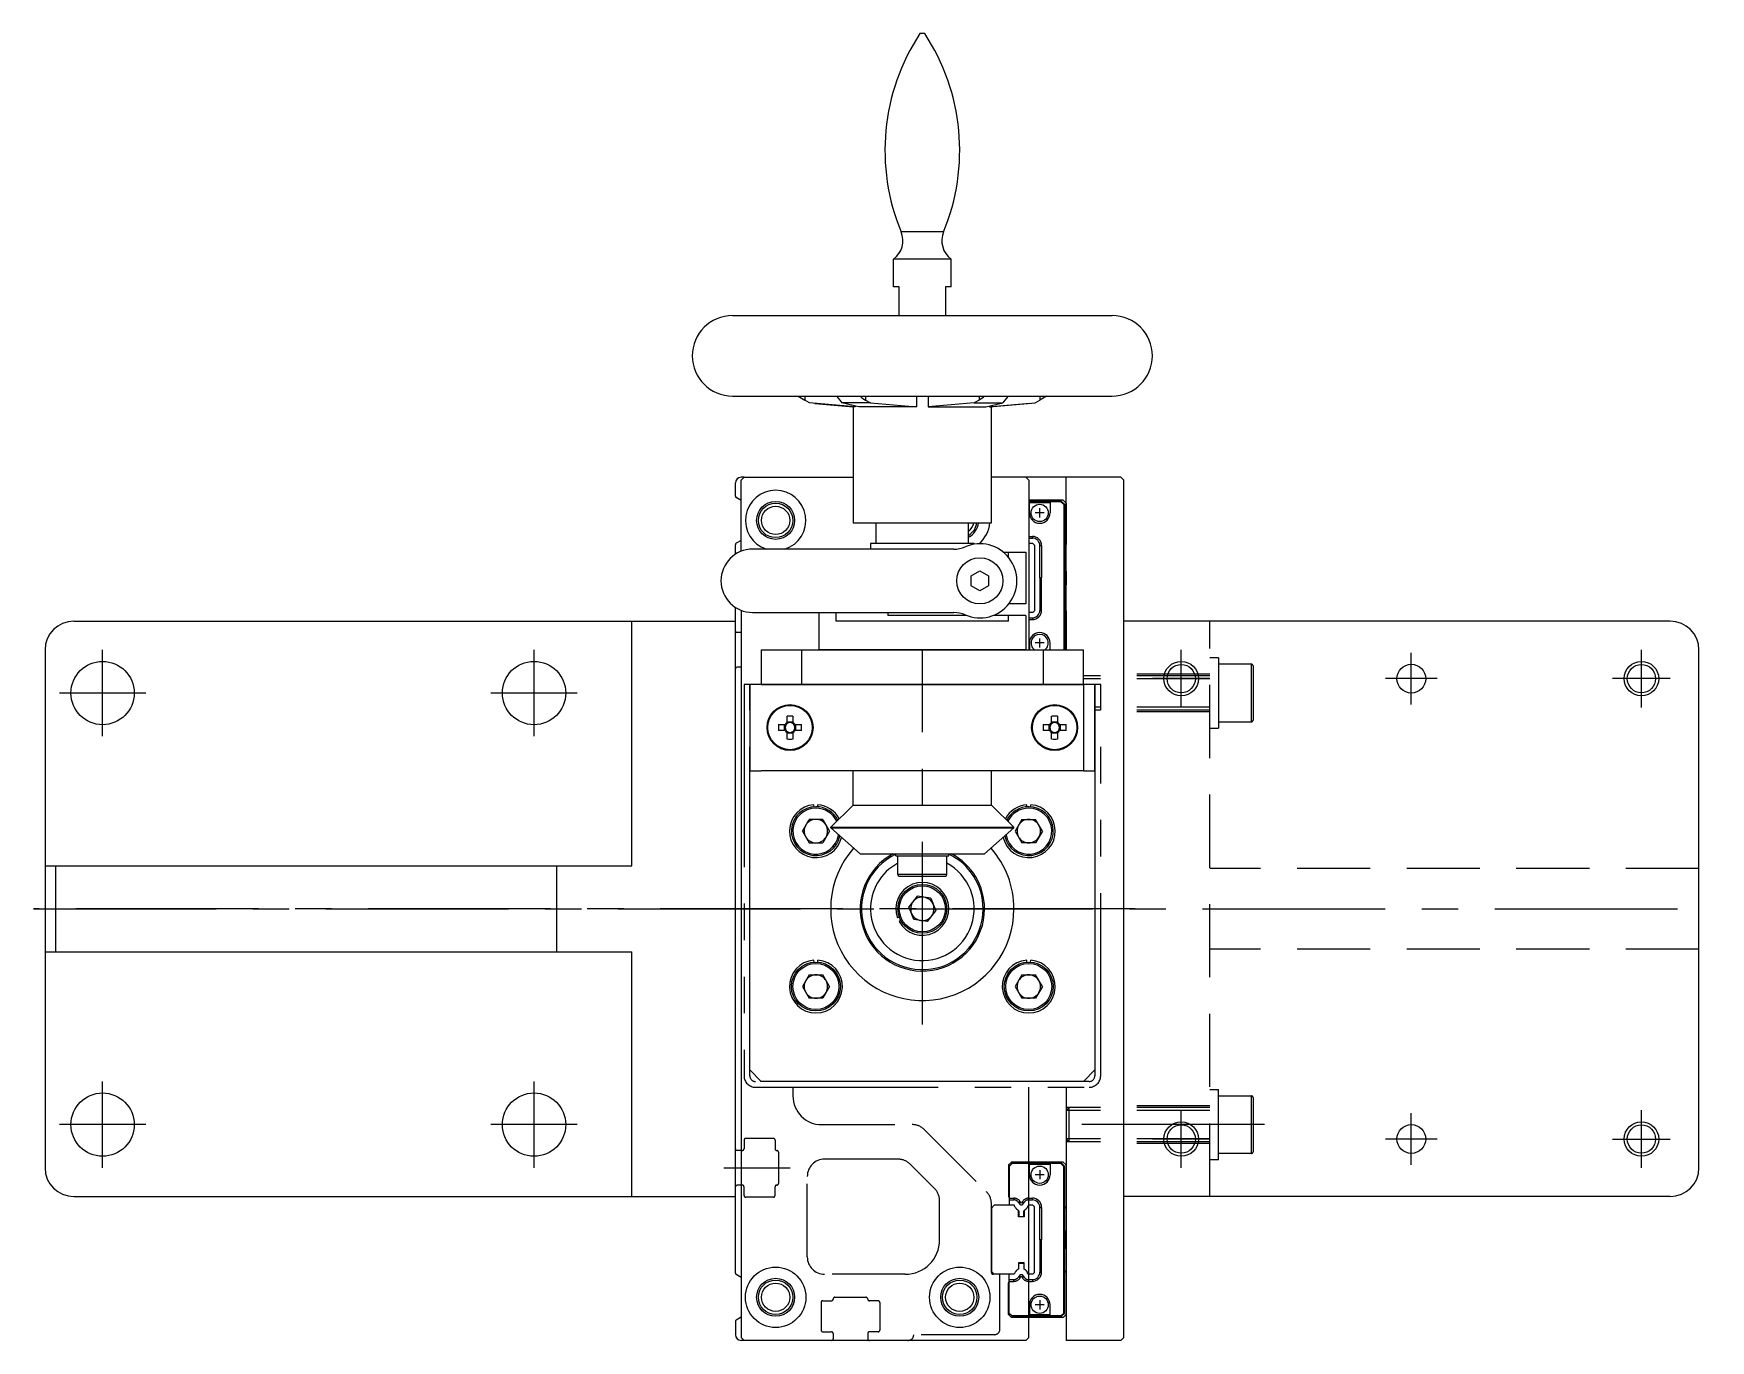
# Model space of a CAD drawing. Extents: x -62 to 551, y -16 to 598.
# Drawn here: x -2 to 289.5, y 370.5 to 597.6 of the extents above; entities that cross this region are included whole.
import ezdxf

# ---------------------------------------------------------------- set-up
doc = ezdxf.new("R2010")
doc.units = 0
for name, pattern in [('CENTER', [50.8, 31.75, -6.35, 6.35, -6.35]), ('DASHED', [19.05, 12.7, -6.35]), ('HIDDEN', [1.905, 1.27, -0.635]), ('PHANTOM', [63.5, 31.75, -6.35, 6.35, -6.35, 6.35, -6.35])]:
    doc.linetypes.add(name, pattern=pattern)
doc.layers.get('0').update_dxf_attribs({"linetype": 'CONTINUOUS'})
doc.layers.add('CENTER', color=1, linetype='CENTER')

msp = doc.modelspace()

# ---------------------------------------------------------------- linework, layer by layer
at = {"color": 7, "linetype": 'CONTINUOUS'}
for p, q in [((152.91, 597.6), (152.09, 597.6)), ((156.19, 563.13), (148.81, 563.13)), ((147.5, 553.6), (147.5, 558.39)), ((157.5, 558.39), (147.5, 558.39)), ((157.5, 553.6), (157.5, 558.39)), ((148.5, 553.6), (147.5, 553.6)), ((148.5, 548.6), (148.5, 553.6)), ((157.5, 553.6), (156.5, 553.6)), ((156.5, 553.6), (156.5, 548.6)), ((119.5, 548.6), (185.5, 548.6)), ((119.5, 534.6), (185.5, 534.6)), ((130.9, 534.6), (132.08, 533.91)), ((132.08, 534.6), (132.08, 533.91)), ((132.91, 533.42), (132.08, 533.91)), ((137.56, 534.6), (138.18, 533.91)), ((138.18, 533.91), (138.49, 533.42)), ((141.98, 534.32), (142.63, 533.91)), ((142.63, 534.6), (142.63, 533.91)), ((142.63, 533.91), (143.47, 533.42)), ((151.5, 534.6), (151.5, 532.73)), ((153.5, 534.6), (153.5, 532.73)), ((162.37, 533.91), (161.53, 533.42)), ((162.37, 534.6), (162.37, 533.91)), ((163.02, 534.32), (162.37, 533.91)), ((166.82, 533.91), (166.51, 533.42)), ((167.44, 534.6), (166.82, 533.91)), ((172.09, 533.42), (172.92, 533.91)), ((172.92, 534.6), (172.92, 533.91)), ((174.1, 534.6), (172.92, 533.91)), ((140.82, 532.73), (132.91, 533.42)), ((133.8, 533.34), (140.5, 532.73)), ((141.44, 532.73), (138.49, 533.42)), ((143.47, 533.42), (138.49, 533.42)), ((140.5, 532.74), (140.5, 512.6)), ((140.82, 532.73), (140.5, 532.73)), ((140.82, 532.88), (140.82, 532.73)), ((151.5, 532.73), (141.44, 532.73)), ((143.47, 533.42), (151.5, 532.73)), ((161.53, 533.42), (153.5, 532.73)), ((153.5, 532.73), (163.56, 532.73)), ((161.53, 533.42), (166.51, 533.42)), ((163.56, 532.73), (166.51, 533.42)), ((164.18, 532.73), (172.09, 533.42)), ((164.18, 532.88), (164.18, 532.73)), ((164.18, 532.73), (164.5, 532.73)), ((171.2, 533.34), (164.5, 532.73)), ((164.5, 512.6), (164.5, 532.73)), ((120, 517.21), (120, 519.5)), ((121.5, 520.5), (121, 520.5)), ((121, 520), (121.5, 520.5)), ((121, 507.63), (121, 520)), ((121.5, 520.5), (140.5, 520.5)), ((177.5, 520.5), (164.5, 520.5)), ((170.5, 520.5), (171, 520)), ((187, 520.5), (177.5, 520.5)), ((177.5, 490.5), (177.5, 520.5)), ((187, 520.5), (185.5, 520.5)), ((187.5, 520), (187, 520.5)), ((187.5, 520), (187, 520.5)), ((187.5, 371), (187.5, 520)), ((121, 516.46), (120.15, 516.95)), ((177, 516.5), (171, 516.5)), ((176.7, 516.3), (171, 516.3)), ((171.1, 516.25), (171, 516.25)), ((171.1, 514.3), (171.1, 516.25)), ((174.7, 516.05), (171.1, 516.05)), ((174.7, 516.25), (174.7, 514.3)), ((176.6, 516.25), (174.7, 516.25)), ((177.1, 515.75), (176.6, 516.25)), ((177.2, 515.8), (176.7, 516.3)), ((177.5, 516), (177, 516.5)), ((177.5, 516), (177.5, 508.8)), ((173.7, 514.3), (172.1, 514.3)), ((172.9, 513.5), (172.9, 515.1)), ((177.1, 515.75), (177.1, 490.5)), ((177.2, 515.8), (177.2, 490.5)), ((140.5, 512.6), (152.5, 512.6)), ((144.5, 509), (144.5, 512.6)), ((152.5, 512.6), (164.5, 512.6)), ((160.5, 509), (160.5, 512.6)), ((171.01, 510.23), (171.63, 510.23)), ((171.63, 509.93), (171.63, 510.23)), ((120, 507.11), (120, 508.78)), ((121, 509.53), (120.15, 509.04)), ((157.96, 508), (123, 508)), ((161.5, 509), (143.5, 509)), ((143.5, 509), (143.5, 508)), ((161.5, 509), (161.5, 508.86)), ((161.5, 509), (161.5, 508.86)), ((166.56, 507.5), (170.5, 507.5)), ((167.47, 506.6), (167.47, 507.5)), ((170.5, 507.5), (170.5, 498.5)), ((171.7, 509), (171, 509)), ((171.01, 509.93), (171.63, 509.93)), ((172, 508.7), (171.7, 509)), ((172, 508.7), (172, 497.3)), ((172.93, 503), (172.93, 508.63)), ((172.93, 508.63), (173.23, 508.63)), ((173.23, 508.63), (173.23, 503)), ((177.25, 508.4), (177.5, 508.8)), ((177.25, 508.4), (177.25, 497.6)), ((177.5, 504.2), (177.25, 504.6)), ((161, 503.36), (162.5, 504.23)), ((161, 501.63), (161, 503.36)), ((162.5, 500.77), (161, 501.63)), ((162.5, 504.23), (164, 503.36)), ((164, 501.63), (162.5, 500.77)), ((164, 503.36), (164, 501.63)), ((172.93, 503), (172.93, 497.37)), ((173.23, 503), (172.93, 503)), ((173.23, 497.37), (173.23, 503)), ((177.5, 501.8), (177.25, 501.4)), ((177.5, 504.2), (177.5, 501.8)), ((170.5, 498.5), (167.55, 498.5)), ((120, 493.8), (120, 497.88)), ((120, 382.21), (120, 497.88)), ((121, 497.37), (121, 371)), ((123, 496.99), (157.96, 496.99)), ((134.5, 496.99), (134.5, 490.5)), ((137.53, 495.5), (137.53, 496.99)), ((146.5, 496.99), (146.5, 496.5)), ((160.15, 496.5), (146.5, 496.5)), ((170.5, 496.5), (164.85, 496.5)), ((167.47, 495.5), (167.47, 496.5)), ((167.47, 495.5), (167.47, 496.5)), ((170.5, 496.5), (170.5, 490.5)), ((170.5, 496.5), (170.5, 490.5)), ((171.7, 497), (171, 497)), ((171.01, 496.07), (171.63, 496.07)), ((171.01, 495.77), (171.63, 495.77)), ((171.63, 496.07), (171.63, 495.77)), ((172, 497.3), (171.7, 497)), ((172.93, 497.37), (173.23, 497.37)), ((177.25, 497.6), (177.5, 497.2)), ((177.5, 497.2), (177.5, 490.5)), ((5, 495.5), (120, 495.5)), ((102, 453), (102, 495.5)), ((121, 493.5), (120.3, 493.5)), ((121, 493.5), (120.3, 493.5)), ((167.47, 495.5), (137.53, 495.5)), ((282.5, 495.5), (187.5, 495.5)), ((0, 490.5), (0, 453)), ((124.5, 490.5), (131.48, 490.5)), ((131.48, 490.5), (173.52, 490.5)), ((131.48, 490.5), (131.48, 484.5)), ((170.5, 490.5), (134.5, 490.5)), ((171.1, 491.7), (171.1, 490.5)), ((173.7, 491.7), (172.1, 491.7)), ((172.9, 490.9), (172.9, 492.5)), ((173.52, 490.5), (180.5, 490.5)), ((173.52, 490.5), (173.52, 484.5)), ((174.7, 490.5), (174.7, 491.7)), ((287.5, 400.5), (287.5, 490.5)), ((121, 487.5), (120.3, 487.5)), ((121, 487.5), (120.3, 487.5)), ((124.5, 484.5), (122.5, 484.5)), ((124.5, 484.5), (122.5, 484.5)), ((122.5, 484.5), (122.5, 469.5)), ((180.5, 484.5), (124.5, 484.5)), ((124.5, 484.5), (180.5, 484.5)), ((180.5, 484.5), (124.5, 484.5)), ((182.5, 484.5), (180.5, 484.5)), ((182.5, 484.5), (180.5, 484.5)), ((180.5, 484.5), (180.5, 469.5)), ((182.5, 469.5), (182.5, 484.5)), ((128.98, 477.87), (128.98, 478.98)), ((130.01, 478.98), (130.01, 477.87)), ((174.98, 477.87), (174.98, 478.98)), ((176.01, 478.98), (176.01, 477.87)), ((127.52, 477.51), (128.63, 477.51)), ((128.63, 476.48), (127.52, 476.48)), ((128.52, 476.48), (128.52, 477.51)), ((128.98, 477.98), (130.01, 477.98)), ((128.98, 475.01), (128.98, 476.13)), ((130.01, 476.02), (128.98, 476.02)), ((130.01, 476.13), (130.01, 475.01)), ((130.37, 477.51), (131.48, 477.51)), ((131.48, 476.48), (130.37, 476.48)), ((130.48, 477.51), (130.48, 476.48)), ((173.52, 477.51), (174.63, 477.51)), ((174.63, 476.48), (173.52, 476.48)), ((174.52, 476.48), (174.52, 477.51)), ((174.98, 477.98), (176.01, 477.98)), ((174.98, 475.01), (174.98, 476.13)), ((176.01, 476.02), (174.98, 476.02)), ((176.01, 476.13), (176.01, 475.01)), ((176.37, 477.51), (177.48, 477.51)), ((177.48, 476.48), (176.37, 476.48)), ((176.48, 477.51), (176.48, 476.48)), ((122.5, 469.5), (124.5, 469.5)), ((122.5, 417.5), (122.5, 469.5)), ((180.5, 469.5), (124.5, 469.5)), ((140.5, 463.5), (140.5, 469.5)), ((164.5, 463.5), (164.5, 469.5)), ((180.5, 469.5), (182.5, 469.5)), ((182.5, 469.5), (182.5, 417.5)), ((133.67, 463.24), (133.64, 463.58)), ((134.33, 463.24), (134.36, 463.58)), ((136.57, 459.71), (140.5, 463.5)), ((140.5, 463.5), (164.5, 463.5)), ((168.42, 459.71), (164.5, 463.5)), ((170.67, 463.24), (170.64, 463.58)), ((171.33, 463.24), (171.36, 463.58)), ((131.64, 459), (132.82, 461.04)), ((135.18, 461.04), (132.82, 461.04)), ((135.18, 461.04), (136.36, 459)), ((169.82, 461.04), (168.64, 459)), ((169.82, 461.04), (172.18, 461.04)), ((173.36, 459), (172.18, 461.04)), ((131.64, 459), (132.82, 456.96)), ((136.36, 459), (135.18, 456.96)), ((136.57, 459.57), (136.57, 459.71)), ((136.57, 459.71), (168.42, 459.71)), ((141.68, 455.06), (136.57, 459.57)), ((136.57, 459.57), (168.42, 459.57)), ((163.32, 455.06), (168.42, 459.57)), ((168.42, 459.57), (168.42, 459.71)), ((168.64, 459), (169.82, 456.96)), ((173.36, 459), (172.18, 456.96)), ((132.82, 456.96), (135.18, 456.96)), ((141.68, 455.06), (163.32, 455.06)), ((147.9, 454.71), (147.9, 455.05)), ((157.1, 454.7), (157.1, 455.06)), ((172.18, 456.96), (169.82, 456.96)), ((0, 453), (1.83, 453)), ((0, 453), (0, 438)), ((1.83, 453), (1.83, 438)), ((1.83, 453), (88.98, 453)), ((88.98, 438), (88.98, 453)), ((88.98, 453), (102, 453)), ((147.9, 454.7), (157.1, 454.7)), ((148.25, 451.45), (148.25, 454.7)), ((156.75, 451.45), (156.75, 454.7)), ((156.75, 451.45), (148.25, 451.45)), ((148.5, 451.2), (156.5, 451.2)), ((151.62, 447.69), (150.17, 445.83)), ((153.95, 447.36), (151.62, 447.69)), ((153.95, 447.36), (154.83, 445.17)), ((148.5, 444.06), (148.17, 443.94)), ((148.78, 443.45), (148.47, 443.28)), ((151.05, 443.64), (150.17, 445.83)), ((153.38, 443.31), (151.05, 443.64)), ((153.38, 443.31), (154.83, 445.17)), ((0, 438), (1.83, 438)), ((0, 438), (0, 400.5)), ((1.83, 438), (88.98, 438)), ((88.98, 438), (102, 438)), ((102, 395.5), (102, 438)), ((133.67, 436.24), (133.64, 436.58)), ((134.33, 436.24), (134.36, 436.58)), ((170.67, 436.24), (170.64, 436.58)), ((171.33, 436.24), (171.36, 436.58)), ((132.82, 434.04), (131.64, 432)), ((131.64, 432), (132.82, 429.96)), ((132.82, 434.04), (135.18, 434.04)), ((136.36, 432), (135.18, 434.04)), ((136.36, 432), (135.18, 429.96)), ((169.82, 434.04), (168.64, 432)), ((168.64, 432), (169.82, 429.96)), ((169.82, 434.04), (172.18, 434.04)), ((173.36, 432), (172.18, 434.04)), ((173.36, 432), (172.18, 429.96)), ((135.18, 429.96), (132.82, 429.96)), ((172.18, 429.96), (169.82, 429.96)), ((124.5, 415.5), (122.5, 417.5)), ((182.5, 417.5), (180.5, 415.5)), ((180.5, 415.5), (124.5, 415.5)), ((171, 371), (171, 414.5)), ((177.5, 414.5), (177.5, 370.5)), ((121, 403.5), (120.3, 403.5)), ((177, 401.5), (171, 401.5)), ((176.7, 401.3), (171, 401.3)), ((171.1, 401.25), (171, 401.25)), ((171.1, 399.3), (171.1, 401.25)), ((174.7, 401.05), (171.1, 401.05)), ((172.9, 400.1), (172.9, 398.5)), ((174.7, 401.25), (174.7, 399.3)), ((176.6, 401.25), (174.7, 401.25)), ((177.1, 400.75), (176.6, 401.25)), ((177.2, 400.8), (176.7, 401.3)), ((177.5, 401), (177, 401.5)), ((177.1, 375.25), (177.1, 400.75)), ((177.2, 375.2), (177.2, 400.8)), ((177.5, 393.8), (177.5, 401)), ((121, 397.5), (120.3, 397.5)), ((173.7, 399.3), (172.1, 399.3)), ((5, 395.5), (120, 395.5)), ((171.7, 394), (171, 394)), ((171.01, 395.23), (171.01, 394.93)), ((171.01, 395.23), (171.63, 395.23)), ((171.01, 394.93), (171.63, 394.93)), ((171.63, 394.93), (171.63, 395.23)), ((172, 393.7), (171.7, 394)), ((172, 382.3), (172, 393.7)), ((172.93, 393.63), (173.23, 393.63)), ((172.93, 388), (172.93, 393.63)), ((173.23, 393.63), (173.23, 388)), ((177.25, 393.4), (177.5, 393.8)), ((282.5, 395.5), (187.5, 395.5)), ((177.25, 382.6), (177.25, 393.4)), ((173.23, 388), (172.93, 388)), ((172.93, 388), (172.93, 382.37)), ((173.23, 382.37), (173.23, 388)), ((177.5, 389.2), (177.25, 389.6)), ((177.5, 386.8), (177.5, 389.2)), ((177.5, 386.8), (177.25, 386.4)), ((121, 381.46), (120.15, 381.95)), ((171.7, 382), (171, 382)), ((172, 382.3), (171.7, 382)), ((172.93, 382.37), (173.23, 382.37)), ((177.25, 382.6), (177.5, 382.2)), ((177.5, 375), (177.5, 382.2)), ((171.01, 380.77), (171.01, 381.07)), ((171.01, 381.07), (171.63, 381.07)), ((171.01, 380.77), (171.63, 380.77)), ((171.63, 381.07), (171.63, 380.77)), ((171.1, 376.7), (171.1, 374.75)), ((173.7, 376.7), (172.1, 376.7)), ((172.9, 377.5), (172.9, 375.9)), ((174.7, 374.75), (174.7, 376.7)), ((120, 373.78), (120, 371.5)), ((121, 374.53), (120.15, 374.04)), ((171.1, 374.75), (171, 374.75)), ((176.7, 374.7), (171, 374.7)), ((177, 374.5), (171, 374.5)), ((174.7, 374.95), (171.1, 374.95)), ((176.6, 374.75), (174.7, 374.75)), ((177.1, 375.25), (176.6, 374.75)), ((177.2, 375.2), (176.7, 374.7)), ((177.5, 375), (177, 374.5)), ((121, 371), (121.5, 370.5)), ((121.5, 370.5), (121, 370.5)), ((170.5, 370.5), (121.5, 370.5)), ((170.5, 370.5), (171, 371)), ((171, 371), (170.5, 370.5)), ((187, 370.5), (177.5, 370.5)), ((185.5, 370.5), (177.5, 370.5)), ((187, 370.5), (185.5, 370.5)), ((187.5, 371), (187, 370.5)), ((187.5, 371), (187, 370.5))]:
    msp.add_line(p, q, dxfattribs=at)
for p, q in [((171, 520), (171, 490.5)), ((185.5, 520.5), (177.5, 520.5))]:
    msp.add_line(p, q)
at = {"color": 3, "linetype": 'DASHED'}
for p, q in [((202.5, 395.5), (202.5, 495.5)), ((204, 489.11), (202.5, 489.11)), ((204, 489.11), (204, 476.91)), ((209.7, 488.01), (204, 488.01)), ((209.7, 483.46), (209.7, 488.01)), ((210, 487.71), (210, 483.44)), ((122.5, 484.5), (121.5, 484.5)), ((122.5, 484.5), (121.5, 484.5)), ((202.5, 486), (180.5, 486)), ((202.5, 485.46), (180.5, 485.46)), ((183.5, 484.5), (182.5, 484.5)), ((202.5, 486.25), (187.5, 486.25)), ((209.7, 478.01), (209.7, 483.46)), ((210, 483.44), (210, 478.31)), ((202.5, 480.54), (182.5, 480.54)), ((202.5, 480), (182.5, 480)), ((202.5, 479.75), (187.5, 479.75)), ((202.5, 476.91), (204, 476.91)), ((204, 478.01), (209.7, 478.01)), ((287.5, 452.5), (202.5, 452.5)), ((287.5, 438.5), (202.5, 438.5)), ((130, 414.5), (130, 413)), ((202.5, 414.1), (204, 414.1)), ((204, 401.9), (204, 414.1)), ((202.5, 411.25), (187.5, 411.25)), ((204, 413), (209.7, 413)), ((209.7, 403), (209.7, 413)), ((210, 412.7), (210, 403.3)), ((178.04, 411), (177.5, 410.46)), ((202.5, 411), (177.5, 411)), ((202.5, 410.46), (177.5, 410.46)), ((178.04, 405), (178.04, 411)), ((121.5, 405.3), (121.5, 403.8)), ((126.6, 405.6), (121.8, 405.6)), ((126.9, 405.3), (126.9, 403.8)), ((135, 408), (150.76, 408)), ((152.88, 407.12), (163.62, 396.38)), ((177.5, 405.54), (178.04, 405)), ((202.5, 405.54), (177.5, 405.54)), ((121.2, 403.5), (121, 403.5)), ((127.5, 403.2), (127.5, 397.8)), ((202.5, 405), (177.5, 405)), ((202.5, 404.75), (187.5, 404.75)), ((209.7, 403), (204, 403)), ((148.27, 402), (135.5, 402)), ((154.62, 396.89), (150.39, 401.12)), ((168, 401.5), (167.5, 401)), ((167.5, 401), (167.5, 395.5)), ((168.1, 401.3), (167.6, 400.8)), ((168.1, 401.25), (167.6, 400.75)), ((167.6, 400.8), (167.6, 400.75)), ((167.6, 400.75), (167.6, 395.23)), ((171, 401.5), (168, 401.5)), ((169.3, 401.3), (168.1, 401.3)), ((171, 401.25), (168.1, 401.25)), ((169.3, 401.3), (169.3, 401.25)), ((169.3, 401.3), (170.1, 401.3)), ((171, 401.3), (170.1, 401.3)), ((170.1, 401.3), (170.1, 401.25)), ((204, 401.9), (202.5, 401.9)), ((121.2, 397.5), (121, 397.5)), ((121.5, 395.7), (121.5, 397.2)), ((126.9, 395.7), (126.9, 397.2)), ((132.5, 385), (132.5, 399)), ((126.6, 395.4), (121.8, 395.4)), ((155.5, 388), (155.5, 394.77)), ((164.5, 382.3), (164.5, 394.26)), ((165, 394), (164.5, 393.5)), ((168.44, 394), (165, 394)), ((167.5, 395.5), (167.6, 395.28)), ((167.6, 395.23), (167.6, 394.93)), ((167.6, 395.23), (168.39, 395.23)), ((167.6, 394.93), (167.6, 394)), ((167.6, 394.93), (168.39, 394.93)), ((168.39, 395.23), (168.39, 394.93)), ((168.65, 393.63), (168.44, 394)), ((169.52, 394.58), (169.26, 394.43)), ((169.26, 394.43), (169.35, 394.27)), ((169.61, 394.42), (169.35, 394.27)), ((169.52, 394.58), (169.61, 394.42)), ((169.61, 394.42), (169.62, 394.41)), ((169.61, 394.42), (169.61, 394.42)), ((169.62, 394.41), (169.61, 394.42)), ((169.88, 394.58), (169.79, 394.42)), ((169.79, 394.42), (170.05, 394.27)), ((169.79, 394.42), (169.79, 394.42)), ((169.88, 394.58), (170.14, 394.43)), ((170.05, 394.27), (170.14, 394.43)), ((170.96, 394), (170.75, 393.63)), ((171, 394), (170.96, 394)), ((164.5, 393.5), (164.5, 382.5)), ((169.2, 392), (169.2, 393.11)), ((169.2, 393.03), (169.25, 393.01)), ((170.2, 392), (169.2, 392)), ((169.25, 393.01), (169.25, 392.05)), ((169.25, 392.05), (170.15, 392.05)), ((170.2, 393.03), (170.15, 393.01)), ((170.15, 392.05), (170.15, 393.01)), ((170.2, 393.11), (170.2, 392)), ((149.5, 382), (135.5, 382)), ((165, 382), (164.5, 382.5)), ((166, 382), (164.8, 382)), ((168.44, 382), (165, 382)), ((166, 372.5), (166, 382)), ((166, 372.5), (166, 382)), ((167.6, 381.07), (167.6, 382)), ((168.65, 382.37), (168.44, 382)), ((170.2, 384), (169.2, 384)), ((169.2, 384), (169.2, 382.89)), ((169.2, 382.97), (169.25, 382.99)), ((169.25, 383.95), (170.15, 383.95)), ((169.25, 382.99), (169.25, 383.95)), ((170.15, 383.95), (170.15, 382.99)), ((170.2, 382.97), (170.15, 382.99)), ((170.2, 382.89), (170.2, 384)), ((170.96, 382), (170.75, 382.37)), ((171, 382), (170.96, 382)), ((167.5, 380.5), (167.6, 380.72)), ((167.5, 375), (167.5, 380.5)), ((167.6, 380.77), (167.6, 381.07)), ((167.6, 381.07), (168.39, 381.07)), ((167.6, 375.25), (167.6, 380.77)), ((167.6, 380.77), (168.39, 380.77)), ((168.39, 380.77), (168.39, 381.07)), ((169.26, 381.57), (169.35, 381.73)), ((169.52, 381.42), (169.26, 381.57)), ((169.61, 381.58), (169.35, 381.73)), ((169.52, 381.42), (169.61, 381.57)), ((169.61, 381.57), (169.62, 381.59)), ((169.62, 381.59), (169.61, 381.58)), ((169.61, 381.58), (169.61, 381.57)), ((169.79, 381.58), (170.05, 381.73)), ((169.88, 381.42), (169.79, 381.58)), ((169.79, 381.58), (169.79, 381.58)), ((169.88, 381.42), (170.14, 381.57)), ((170.05, 381.73), (170.14, 381.57)), ((134.9, 377.1), (134.9, 372.3)), ((135.2, 377.4), (136.7, 377.4)), ((137.3, 378), (142.7, 378)), ((144.8, 377.4), (143.3, 377.4)), ((145.1, 377.1), (145.1, 372.3)), ((168, 374.5), (167.5, 375)), ((167.6, 375.2), (167.6, 375.25)), ((168.1, 374.75), (167.6, 375.25)), ((168.1, 374.7), (167.6, 375.2)), ((171, 374.5), (168, 374.5)), ((171, 374.75), (168.1, 374.75)), ((169.3, 374.7), (168.1, 374.7)), ((169.3, 374.7), (169.3, 374.75)), ((169.3, 374.7), (170.1, 374.7)), ((170.1, 374.7), (170.1, 374.75)), ((171, 374.7), (170.1, 374.7)), ((136.7, 370.5), (121.5, 370.5)), ((135.2, 372), (136.7, 372)), ((137, 371.7), (137, 370.8)), ((143, 371.7), (143, 370.8)), ((144.8, 372), (143.3, 372)), ((150, 370.5), (143.3, 370.5)), ((165, 371.5), (151, 371.5))]:
    msp.add_line(p, q, dxfattribs=at)
at = {"color": 3, "linetype": 'PHANTOM'}
for p, q in [((122.5, 484.5), (121.5, 484.5)), ((122.5, 484.5), (121.5, 484.5)), ((121.5, 484.5), (121.5, 416.5)), ((122.5, 416.5), (122.5, 484.5)), ((183.5, 484.5), (182.5, 484.5)), ((182.5, 484.5), (182.5, 416.5)), ((183.5, 416.5), (183.5, 484.5)), ((181.5, 415.5), (123.5, 415.5)), ((123.5, 414.5), (181.5, 414.5))]:
    msp.add_line(p, q, dxfattribs=at)
at = {"color": 7, "linetype": 'HIDDEN'}
for p, q in [((182.5, 484.5), (122.5, 484.5)), ((131.25, 484.5), (136.7, 484.5)), ((136.75, 484.5), (131.3, 484.5)), ((136.1, 484.5), (131.9, 484.5)), ((136.1, 484.5), (131.9, 484.5)), ((131.9, 484.5), (136.1, 484.5)), ((131.9, 484.5), (136.1, 484.5)), ((168.25, 484.5), (173.7, 484.5)), ((173.75, 484.5), (168.3, 484.5)), ((173.1, 484.5), (168.9, 484.5)), ((173.1, 484.5), (168.9, 484.5)), ((168.9, 484.5), (173.1, 484.5)), ((168.9, 484.5), (173.1, 484.5))]:
    msp.add_line(p, q, dxfattribs=at)
at = {"color": 3, "linetype": 'DASHED', "flags": 128}
for points in [[(122.5, 484.5), (122.5, 484.5)], [(182.5, 484.5), (182.5, 484.5)]]:
    msp.add_lwpolyline(points, dxfattribs=at)
at = {"color": 7}
for points in [[(124.5, 490.5, 0), (124.5, 490.4, 0), (124.5, 490.31, 0), (124.5, 490.21, 0), (124.5, 490.12, 0), (124.5, 490.02, 0), (124.5, 489.93, 0), (124.5, 489.83, 0), (124.5, 489.74, 0), (124.5, 489.64, 0), (124.5, 489.55, 0), (124.5, 489.45, 0), (124.5, 489.36, 0), (124.5, 489.26, 0), (124.5, 489.17, 0), (124.5, 489.07, 0), (124.5, 488.97, 0), (124.5, 488.88, 0), (124.5, 488.78, 0), (124.5, 488.69, 0), (124.5, 488.59, 0), (124.5, 488.5, 0), (124.5, 488.4, 0), (124.5, 488.31, 0), (124.5, 488.21, 0), (124.5, 488.12, 0), (124.5, 488.02, 0), (124.5, 487.93, 0), (124.5, 487.83, 0), (124.5, 487.74, 0), (124.5, 487.64, 0), (124.5, 487.55, 0), (124.5, 487.45, 0), (124.5, 487.36, 0), (124.5, 487.26, 0), (124.5, 487.17, 0), (124.5, 487.07, 0), (124.5, 486.97, 0), (124.5, 486.88, 0), (124.5, 486.78, 0), (124.5, 486.69, 0), (124.5, 486.59, 0), (124.5, 486.5, 0), (124.5, 486.4, 0), (124.5, 486.31, 0), (124.5, 486.21, 0), (124.5, 486.12, 0), (124.5, 486.02, 0), (124.5, 485.93, 0), (124.5, 485.83, 0), (124.5, 485.74, 0), (124.5, 485.64, 0), (124.5, 485.55, 0), (124.5, 485.45, 0), (124.5, 485.36, 0), (124.5, 485.26, 0), (124.5, 485.17, 0), (124.5, 485.07, 0), (124.5, 484.97, 0), (124.5, 484.88, 0), (124.5, 484.78, 0), (124.5, 484.69, 0), (124.5, 484.59, 0), (124.5, 484.5, 0)], [(180.5, 484.5, 0), (180.5, 484.59, 0), (180.5, 484.69, 0), (180.5, 484.78, 0), (180.5, 484.88, 0), (180.5, 484.97, 0), (180.5, 485.07, 0), (180.5, 485.17, 0), (180.5, 485.26, 0), (180.5, 485.36, 0), (180.5, 485.45, 0), (180.5, 485.55, 0), (180.5, 485.64, 0), (180.5, 485.74, 0), (180.5, 485.83, 0), (180.5, 485.93, 0), (180.5, 486.02, 0), (180.5, 486.12, 0), (180.5, 486.21, 0), (180.5, 486.31, 0), (180.5, 486.4, 0), (180.5, 486.5, 0), (180.5, 486.59, 0), (180.5, 486.69, 0), (180.5, 486.78, 0), (180.5, 486.88, 0), (180.5, 486.97, 0), (180.5, 487.07, 0), (180.5, 487.17, 0), (180.5, 487.26, 0), (180.5, 487.36, 0), (180.5, 487.45, 0), (180.5, 487.55, 0), (180.5, 487.64, 0), (180.5, 487.74, 0), (180.5, 487.83, 0), (180.5, 487.93, 0), (180.5, 488.02, 0), (180.5, 488.12, 0), (180.5, 488.21, 0), (180.5, 488.31, 0), (180.5, 488.4, 0), (180.5, 488.5, 0), (180.5, 488.59, 0), (180.5, 488.69, 0), (180.5, 488.78, 0), (180.5, 488.88, 0), (180.5, 488.97, 0), (180.5, 489.07, 0), (180.5, 489.17, 0), (180.5, 489.26, 0), (180.5, 489.36, 0), (180.5, 489.45, 0), (180.5, 489.55, 0), (180.5, 489.64, 0), (180.5, 489.74, 0), (180.5, 489.83, 0), (180.5, 489.93, 0), (180.5, 490.02, 0), (180.5, 490.12, 0), (180.5, 490.21, 0), (180.5, 490.31, 0), (180.5, 490.4, 0), (180.5, 490.5, 0)]]:
    msp.add_polyline3d(points, dxfattribs=at)
at = {"color": 7, "linetype": 'CONTINUOUS'}
for centre, radius in [((127, 513), 3.3), ((127, 513), 2.46), ((172.9, 514.3), 1.5), ((162.5, 502.5), 4), ((10, 483), 5.5), ((85, 483), 5.5), ((197.5, 485.5), 2.46), ((237.5, 485.5), 2.5), ((277.5, 485.5), 2.46), ((129.5, 477), 4), ((175.5, 477), 4), ((129.5, 477), 3.85), ((175.5, 477), 3.85), ((152.5, 445.5), 4.25), ((152.5, 445.5), 4), ((134, 432), 4.25), ((134, 432), 4), ((171, 432), 4.25), ((171, 432), 4), ((10, 408), 5.5), ((85, 408), 5.5), ((197.5, 405.5), 2.46), ((237.5, 405.5), 2.5), ((277.5, 405.5), 2.46), ((172.9, 399.3), 1.5), ((127, 378), 5.25), ((159, 378), 5.25), ((127, 378), 3.3), ((127, 378), 2.46), ((159, 378), 3.3), ((159, 378), 2.46), ((172.9, 376.7), 1.5)]:
    msp.add_circle(centre, radius, dxfattribs=at)
at = {"color": 3, "linetype": 'CONTINUOUS'}
for centre in [(127, 513), (197.5, 485.5), (277.5, 485.5), (197.5, 405.5), (277.5, 405.5), (127, 378), (159, 378)]:
    msp.add_circle(centre, 3, dxfattribs=at)
at = {"color": 7, "linetype": 'CONTINUOUS'}
for centre, radius, start, end in [((183, 577.27), 37, 146.6714, 202.4708), ((122, 577.27), 37, 337.5292, 33.3286), ((145.11, 561.6), 4, 306.6383, 22.4708), ((159.89, 561.6), 4, 157.5292, 233.3617), ((119.5, 541.6), 7, 90, 270), ((185.5, 541.6), 7, 270, 90), ((142.95, 535.69), 1.68, 220.462, 234.7696), ((162.05, 535.69), 1.68, 305.2304, 319.538), ((121, 519.5), 1, 90, 180), ((120.3, 517.21), 0.3, 180, 240), ((127, 513), 5.25, 287.9258, 252.0742), ((172.9, 514.3), 1.8, 180, 0), ((159, 513), 2.46, 307.5988, 350.6343), ((159, 513), 3.3, 297.0357, 353.0364), ((159, 513), 5.25, 309.3642, 355.6294), ((171.63, 508.63), 1.6, 0.0008, 89.9992), ((123, 502.5), 5.5, 90, 270), ((120.3, 508.78), 0.3, 120, 180), ((157.96, 513), 5, 270, 293.3659), ((162.5, 502.5), 6.44, 246.6341, 113.3659), ((171.63, 508.63), 1.3, 0, 90), ((157.96, 491.99), 5, 66.6341, 90), ((171.63, 497.37), 1.3, 270, 0), ((171.63, 497.37), 1.6, 270.0008, 359.9992), ((5, 490.5), 5, 90, 180), ((120.3, 493.8), 0.3, 180, 270), ((120.3, 493.8), 0.3, 180, 270), ((172.9, 491.7), 1.8, 0, 180), ((172.9, 491.7), 1.5, 306.8699, 233.1301), ((282.5, 490.5), 5, 0, 90), ((120.3, 487.2), 0.3, 90, 180), ((120.3, 487.2), 0.3, 90, 180), ((129.5, 464.61), 14.38, 87.9477, 92.0523), ((175.5, 464.61), 14.38, 87.9477, 92.0523), ((141.89, 477), 14.38, 177.9477, 182.0523), ((129.5, 477), 1.01, 120.6869, 149.3131), ((129.5, 477), 1.01, 210.6869, 239.3131), ((129.5, 477), 0.851, 142.7589, 217.2411), ((129.5, 477), 0.851, 127.2411, 142.7589), ((129.5, 477), 0.851, 217.2411, 232.7589), ((129.5, 477), 0.851, 52.7589, 127.2411), ((129.5, 477), 0.851, 232.7589, 307.2411), ((129.5, 477), 1.01, 30.6869, 59.3131), ((129.5, 477), 0.851, 37.2411, 52.7589), ((129.5, 477), 0.851, 307.2411, 322.7589), ((129.5, 477), 1.01, 300.6869, 329.3131), ((129.5, 477), 0.851, 322.7589, 37.2411), ((117.11, 477), 14.38, 357.9477, 2.0523), ((187.89, 477), 14.38, 177.9477, 182.0523), ((175.5, 477), 1.01, 120.6869, 149.3131), ((175.5, 477), 1.01, 210.6869, 239.3131), ((175.5, 477), 0.851, 142.7589, 217.2411), ((175.5, 477), 0.851, 127.2411, 142.7589), ((175.5, 477), 0.851, 217.2411, 232.7589), ((175.5, 477), 0.851, 52.7589, 127.2411), ((175.5, 477), 0.851, 232.7589, 307.2411), ((175.5, 477), 1.01, 30.6869, 59.3131), ((175.5, 477), 0.851, 37.2411, 52.7589), ((175.5, 477), 0.851, 307.2411, 322.7589), ((175.5, 477), 1.01, 300.6869, 329.3131), ((175.5, 477), 0.851, 322.7589, 37.2411), ((163.11, 477), 14.38, 357.9477, 2.0523), ((129.5, 489.39), 14.38, 267.9477, 272.0523), ((175.5, 489.39), 14.38, 267.9477, 272.0523), ((134, 459), 4.6, 94.5, 346.1551), ((134, 459), 4.6, 27.8663, 85.5), ((171, 459), 4.6, 193.8449, 85.5), ((171, 459), 4.6, 94.5, 152.1337), ((134, 459), 4.25, 90, 348.6473), ((134, 459), 4, 90, 350.7477), ((134, 459), 2.04, 90, 150), ((134, 459), 4.25, 26.4965, 90), ((134, 459), 4, 25.3635, 90), ((134, 459), 2.04, 30, 90), ((171, 459), 4.25, 191.3527, 90), ((171, 459), 4, 189.2523, 90), ((171, 459), 4.25, 90, 153.5035), ((171, 459), 4, 90, 154.6365), ((171, 459), 2.04, 90, 150), ((171, 459), 2.04, 30, 90), ((134, 459), 2.04, 150, 210), ((134, 459), 2.04, 210, 270), ((134, 459), 2.04, 270, 330), ((134, 459), 2.04, 330, 30), ((171, 459), 2.04, 150, 210), ((171, 459), 2.04, 210, 270), ((171, 459), 2.04, 270, 330), ((171, 459), 2.04, 330, 30), ((152.5, 445.5), 15.93, 138.5389, 0), ((152.5, 445.5), 10.82, 117.9305, 0), ((152.5, 445.5), 10.57, 115.7937, 0), ((152.5, 445.5), 10.57, 0, 64.2063), ((152.5, 445.5), 10.82, 0, 62.0695), ((152.5, 445.5), 15.93, 0, 41.4611), ((152.5, 445.5), 9, 118.1786, 181.3417), ((152.5, 445.5), 9, 181.3417, 61.8214), ((152.5, 445.5), 4.6, 208.8468, 199.8468), ((148.5, 451.45), 0.25, 180, 270), ((156.5, 451.45), 0.25, 270, 0), ((152.5, 445.5), 2.04, 141.9686, 201.9686), ((152.5, 445.5), 2.04, 81.9686, 141.9686), ((152.5, 445.5), 2.04, 21.9686, 81.9686), ((152.5, 445.5), 2.04, 321.9686, 21.9686), ((152.5, 445.5), 2.04, 201.9686, 261.9686), ((152.5, 445.5), 2.04, 261.9686, 321.9686), ((134, 432), 4.6, 94.5, 85.5), ((171, 432), 4.6, 94.5, 85.5), ((134, 432), 2.04, 150, 210), ((134, 432), 2.04, 90, 150), ((134, 432), 2.04, 30, 90), ((134, 432), 2.04, 330, 30), ((171, 432), 2.04, 150, 210), ((171, 432), 2.04, 90, 150), ((171, 432), 2.04, 30, 90), ((171, 432), 2.04, 330, 30), ((134, 432), 2.04, 210, 270), ((134, 432), 2.04, 270, 330), ((171, 432), 2.04, 210, 270), ((171, 432), 2.04, 270, 330), ((120.3, 403.8), 0.3, 180, 270), ((5, 400.5), 5, 180, 270), ((282.5, 400.5), 5, 270, 0), ((120.3, 397.2), 0.3, 90, 180), ((172.9, 399.3), 1.8, 180, 360), ((171.01, 393.93), 1.3, 90, 90.2346), ((171.01, 393.93), 1, 90, 90.3049), ((171.63, 393.63), 1.6, 0.0008, 89.9992), ((171.63, 393.63), 1.3, 360, 90), ((120.3, 382.21), 0.3, 180, 240), ((171.63, 382.37), 1.3, 270, 360), ((171.63, 382.37), 1.6, 270.0008, 359.9992), ((171.01, 382.07), 1, 269.6951, 270), ((171.01, 382.07), 1.3, 269.7654, 270), ((172.9, 376.7), 1.8, 360, 180), ((120.3, 373.78), 0.3, 120, 180), ((121, 371.5), 1, 180, 270)]:
    msp.add_arc(centre, radius, start, end, dxfattribs=at)
at = {"color": 3, "linetype": 'CONTINUOUS'}
msp.add_arc((159, 513), 3, 300, 352.3361, dxfattribs=at)
at = {"color": 3, "linetype": 'DASHED'}
for centre, radius, start, end in [((209.7, 487.71), 0.3, 0, 90), ((209.7, 478.31), 0.3, 270, 0), ((135, 413), 5, 180, 270), ((209.7, 412.7), 0.3, 0, 90), ((121.8, 405.3), 0.3, 90, 180), ((126.6, 405.3), 0.3, 0, 90), ((150.76, 405), 3, 45, 90), ((121.2, 403.8), 0.3, 270, 0), ((127.2, 403.8), 0.3, 180, 270), ((127.2, 403.2), 0.3, 0, 90), ((209.7, 403.3), 0.3, 270, 0), ((135.5, 399), 3, 90, 180), ((148.27, 399), 3, 45, 90), ((121.2, 397.2), 0.3, 0, 90), ((127.2, 397.2), 0.3, 90, 180), ((127.2, 397.8), 0.3, 270, 0), ((152.5, 394.77), 3, 0, 45), ((121.8, 395.7), 0.3, 180, 270), ((126.6, 395.7), 0.3, 270, 0), ((161.5, 394.26), 3, 0, 45), ((168.39, 393.93), 1.3, 30, 90), ((168.39, 393.93), 1, 30, 90), ((169.79, 394.29), 1.32, 210, 243.402), ((169.7, 394.47), 0.4, 210, 330), ((171.01, 393.93), 1.3, 90.2346, 150), ((171.01, 393.93), 1, 90.3049, 150), ((169.61, 394.29), 1.32, 296.598, 330), ((149.5, 388), 6, 270, 0), ((135.5, 385), 3, 180, 270), ((164.8, 382.3), 0.3, 180, 270), ((169.79, 381.71), 1.32, 116.598, 150), ((169.7, 381.53), 0.4, 30, 150), ((169.61, 381.71), 1.32, 30, 63.402), ((168.39, 382.07), 1, 270, 330), ((168.39, 382.07), 1.3, 270, 330), ((171.01, 382.07), 1.3, 210, 269.7654), ((171.01, 382.07), 1, 210, 269.6951), ((135.2, 377.1), 0.3, 90, 180), ((136.7, 377.7), 0.3, 270, 0), ((137.3, 377.7), 0.3, 90, 180), ((142.7, 377.7), 0.3, 0, 90), ((143.3, 377.7), 0.3, 180, 270), ((144.8, 377.1), 0.3, 0, 90), ((135.2, 372.3), 0.3, 180, 270), ((136.7, 371.7), 0.3, 0, 90), ((136.7, 370.8), 0.3, 270, 0), ((143.3, 371.7), 0.3, 90, 180), ((143.3, 370.8), 0.3, 180, 270), ((144.8, 372.3), 0.3, 270, 0), ((150, 371.5), 1, 270, 0), ((165, 372.5), 1, 270, 360), ((165, 372.5), 1, 270, 0)]:
    msp.add_arc(centre, radius, start, end, dxfattribs=at)
at = {"color": 3, "linetype": 'PHANTOM'}
for centre, radius, start, end in [((123.5, 416.5), 2, 180, 270), ((123.5, 416.5), 1, 180, 270), ((181.5, 416.5), 1, 270, 0), ((181.5, 416.5), 2, 270, 0)]:
    msp.add_arc(centre, radius, start, end, dxfattribs=at)
at = {"layer": 'CENTER', "color": 1, "linetype": 'CENTER'}
for p, q in [((10, 475.5), (10, 490.5)), ((85, 475.5), (85, 490.5)), ((152.5, 425.38), (152.5, 490.5)), ((197.5, 480.5), (197.5, 490.5)), ((237.5, 481), (237.5, 490)), ((277.5, 480.5), (277.5, 490.5)), ((202.5, 485.5), (192.5, 485.5)), ((242, 485.5), (233, 485.5)), ((282.5, 485.5), (272.5, 485.5)), ((17.5, 483), (2.5, 483)), ((92.5, 483), (77.5, 483)), ((-2, 445.5), (289.5, 445.5)), ((189.5, 445.5), (-2, 445.5)), ((10, 400.5), (10, 415.5)), ((85, 400.5), (85, 415.5)), ((197.5, 400.5), (197.5, 410.5)), ((237.5, 401), (237.5, 410)), ((277.5, 400.5), (277.5, 410.5)), ((17.5, 408), (2.5, 408)), ((92.5, 408), (77.5, 408)), ((212, 408), (175.5, 408)), ((202.5, 405.5), (192.5, 405.5)), ((242, 405.5), (233, 405.5)), ((272.5, 405.5), (282.5, 405.5)), ((118, 400.5), (129.5, 400.5))]:
    msp.add_line(p, q, dxfattribs=at)

doc.saveas('drawing.dxf')
